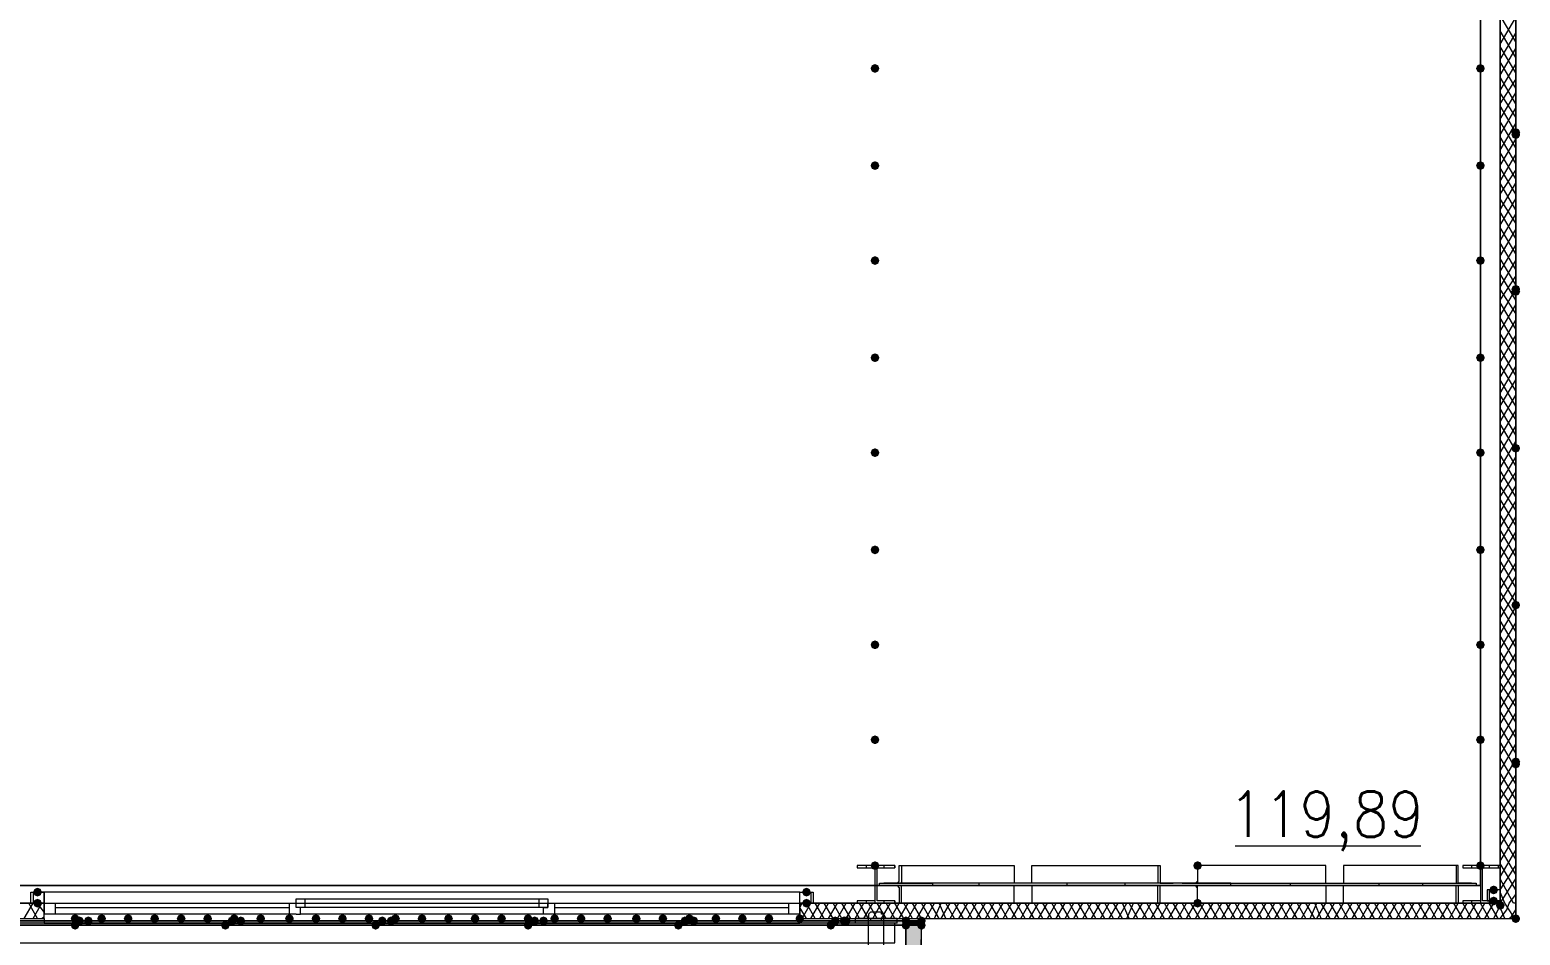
# Model space of a CAD drawing. Header units: millimetres. Extents: x 0 to 420, y 0 to 297.
# Drawn here: x 366.16 to 394.72, y 104.97 to 122.32 of the extents above; entities that cross this region are included whole.
import ezdxf

# ---------------------------------------------------------------- set-up
doc = ezdxf.new("R2010")
doc.units = ezdxf.units.MM
doc.styles.get("Standard").update_dxf_attribs({"font": 'STANDARD'})

msp = doc.modelspace()

# ---------------------------------------------------------------- hatches: boundary and pattern name
h = msp.add_hatch(color=7)
h.paths.add_polyline_path([(394.631333, 123.317), (394.631333, 105.240667)], flags=0)
h.paths.add_polyline_path([(394.631333, 105.240667), (394.631333, 123.317)], flags=0)
for color, points in [(7, [(382.439333, 121.581333), (382.414462, 121.521537), (382.354667, 121.496667), (382.294871, 121.521537), (382.27, 121.581333), (382.294871, 121.641129), (382.354667, 121.666), (382.414462, 121.641129)]), (7, [(394.038667, 121.581333), (394.013796, 121.521537), (393.954, 121.496667), (393.894204, 121.521537), (393.869333, 121.581333), (393.894204, 121.641129), (393.954, 121.666), (394.013796, 121.641129)]), (254, [(394.716, 120.353667), (394.691129, 120.293871), (394.631333, 120.269), (394.571537, 120.293871), (394.546667, 120.353667), (394.571537, 120.413462), (394.631333, 120.438333), (394.691129, 120.413463)]), (254, [(394.716, 120.311333), (394.691129, 120.251537), (394.631333, 120.226667), (394.571537, 120.251537), (394.546667, 120.311333), (394.571537, 120.371129), (394.631333, 120.396), (394.691129, 120.371129)]), (7, [(382.439333, 119.718667), (382.414462, 119.658871), (382.354667, 119.634), (382.294871, 119.658871), (382.27, 119.718667), (382.294871, 119.778462), (382.354667, 119.803333), (382.414462, 119.778463)]), (7, [(394.038667, 119.718667), (394.013796, 119.658871), (393.954, 119.634), (393.894204, 119.658871), (393.869333, 119.718667), (393.894204, 119.778462), (393.954, 119.803333), (394.013796, 119.778463)]), (7, [(382.439333, 117.898333), (382.414462, 117.838538), (382.354667, 117.813667), (382.294871, 117.838538), (382.27, 117.898333), (382.294871, 117.958129), (382.354667, 117.983), (382.414462, 117.958129)]), (7, [(394.038667, 117.898333), (394.013796, 117.838538), (393.954, 117.813667), (393.894204, 117.838538), (393.869333, 117.898333), (393.894204, 117.958129), (393.954, 117.983), (394.013796, 117.958129)]), (254, [(394.716, 117.348), (394.691129, 117.288204), (394.631333, 117.263333), (394.571537, 117.288204), (394.546667, 117.348), (394.571537, 117.407796), (394.631333, 117.432667), (394.691129, 117.407796)]), (254, [(394.716, 117.305667), (394.691129, 117.245871), (394.631333, 117.221), (394.571537, 117.245871), (394.546667, 117.305667), (394.571537, 117.365462), (394.631333, 117.390333), (394.691129, 117.365463)]), (7, [(382.439333, 116.035667), (382.414462, 115.975871), (382.354667, 115.951), (382.294871, 115.975871), (382.27, 116.035667), (382.294871, 116.095462), (382.354667, 116.120333), (382.414462, 116.095463)]), (7, [(394.038667, 116.035667), (394.013796, 115.975871), (393.954, 115.951), (393.894204, 115.975871), (393.869333, 116.035667), (393.894204, 116.095462), (393.954, 116.120333), (394.013796, 116.095463)]), (7, [(382.439333, 114.215333), (382.414462, 114.155538), (382.354667, 114.130667), (382.294871, 114.155538), (382.27, 114.215333), (382.294871, 114.275129), (382.354667, 114.3), (382.414462, 114.275129)]), (7, [(394.038667, 114.215333), (394.013796, 114.155538), (393.954, 114.130667), (393.894204, 114.155538), (393.869333, 114.215333), (393.894204, 114.275129), (393.954, 114.3), (394.013796, 114.275129)]), (254, [(394.716, 114.3), (394.691129, 114.240204), (394.631333, 114.215333), (394.571537, 114.240204), (394.546667, 114.3), (394.571537, 114.359796), (394.631333, 114.384667), (394.691129, 114.359796)]), (254, [(394.716, 114.3), (394.691129, 114.240204), (394.631333, 114.215333), (394.571537, 114.240204), (394.546667, 114.3), (394.571537, 114.359796), (394.631333, 114.384667), (394.691129, 114.359796)]), (7, [(382.439333, 112.352667), (382.414462, 112.292871), (382.354667, 112.268), (382.294871, 112.292871), (382.27, 112.352667), (382.294871, 112.412462), (382.354667, 112.437333), (382.414462, 112.412463)]), (7, [(394.038667, 112.352667), (394.013796, 112.292871), (393.954, 112.268), (393.894204, 112.292871), (393.869333, 112.352667), (393.894204, 112.412462), (393.954, 112.437333), (394.013796, 112.412463)]), (254, [(394.716, 111.294333), (394.691129, 111.234537), (394.631333, 111.209667), (394.571537, 111.234537), (394.546667, 111.294333), (394.571537, 111.354129), (394.631333, 111.379), (394.691129, 111.354129)]), (254, [(394.716, 111.294333), (394.691129, 111.234537), (394.631333, 111.209667), (394.571537, 111.234537), (394.546667, 111.294333), (394.571537, 111.354129), (394.631333, 111.379), (394.691129, 111.354129)]), (7, [(382.439333, 110.532333), (382.414462, 110.472537), (382.354667, 110.447667), (382.294871, 110.472537), (382.27, 110.532333), (382.294871, 110.592129), (382.354667, 110.617), (382.414462, 110.592129)]), (7, [(394.038667, 110.532333), (394.013796, 110.472537), (393.954, 110.447667), (393.894204, 110.472537), (393.869333, 110.532333), (393.894204, 110.592129), (393.954, 110.617), (394.013796, 110.592129)]), (7, [(382.439333, 108.712), (382.414462, 108.652204), (382.354667, 108.627333), (382.294871, 108.652204), (382.27, 108.712), (382.294871, 108.771796), (382.354667, 108.796667), (382.414462, 108.771796)]), (7, [(394.038667, 108.712), (394.013796, 108.652204), (393.954, 108.627333), (393.894204, 108.652204), (393.869333, 108.712), (393.894204, 108.771796), (393.954, 108.796667), (394.013796, 108.771796)]), (254, [(394.716, 108.288667), (394.691129, 108.228871), (394.631333, 108.204), (394.571537, 108.228871), (394.546667, 108.288667), (394.571537, 108.348462), (394.631333, 108.373333), (394.691129, 108.348463)]), (254, [(394.716, 108.246333), (394.691129, 108.186537), (394.631333, 108.161667), (394.571537, 108.186537), (394.546667, 108.246333), (394.571537, 108.306129), (394.631333, 108.331), (394.691129, 108.306129)]), (7, [(382.439333, 106.299), (382.414462, 106.239204), (382.354667, 106.214333), (382.294871, 106.239204), (382.27, 106.299), (382.294871, 106.358796), (382.354667, 106.383667), (382.414462, 106.358796)]), (7, [(388.62, 106.299), (388.595129, 106.239204), (388.535333, 106.214333), (388.475537, 106.239204), (388.450667, 106.299), (388.475537, 106.358796), (388.535333, 106.383667), (388.595129, 106.358796)]), (7, [(394.038667, 106.299), (394.013796, 106.239204), (393.954, 106.214333), (393.894204, 106.239204), (393.869333, 106.299), (393.894204, 106.358796), (393.954, 106.383667), (394.013796, 106.358796)]), (7, [(366.395, 105.791), (366.370129, 105.731204), (366.310333, 105.706333), (366.250538, 105.731204), (366.225667, 105.791), (366.250537, 105.850796), (366.310333, 105.875667), (366.370129, 105.850796)]), (7, [(366.395, 105.579333), (366.370129, 105.519537), (366.310333, 105.494667), (366.250538, 105.519537), (366.225667, 105.579333), (366.250537, 105.639129), (366.310333, 105.664), (366.370129, 105.639129)]), (7, [(381.127, 105.791), (381.102129, 105.731204), (381.042333, 105.706333), (380.982538, 105.731204), (380.957667, 105.791), (380.982537, 105.850796), (381.042333, 105.875667), (381.102129, 105.850796)]), (7, [(381.127, 105.579333), (381.102129, 105.519537), (381.042333, 105.494667), (380.982538, 105.519537), (380.957667, 105.579333), (380.982537, 105.639129), (381.042333, 105.664), (381.102129, 105.639129)]), (7, [(388.62, 105.579333), (388.595129, 105.519537), (388.535333, 105.494667), (388.475537, 105.519537), (388.450667, 105.579333), (388.475537, 105.639129), (388.535333, 105.664), (388.595129, 105.639129)]), (7, [(394.292667, 105.833333), (394.267796, 105.773538), (394.208, 105.748667), (394.148204, 105.773538), (394.123333, 105.833333), (394.148204, 105.893129), (394.208, 105.918), (394.267796, 105.893129)]), (7, [(394.292667, 105.621667), (394.267796, 105.561871), (394.208, 105.537), (394.148204, 105.561871), (394.123333, 105.621667), (394.148204, 105.681462), (394.208, 105.706333), (394.267796, 105.681463)]), (7, [(367.114667, 105.283), (367.089796, 105.223204), (367.03, 105.198333), (366.970204, 105.223204), (366.945333, 105.283), (366.970204, 105.342796), (367.03, 105.367667), (367.089796, 105.342796)]), (7, [(367.622667, 105.283), (367.597796, 105.223204), (367.538, 105.198333), (367.478204, 105.223204), (367.453333, 105.283), (367.478204, 105.342796), (367.538, 105.367667), (367.597796, 105.342796)]), (7, [(368.130667, 105.283), (368.105796, 105.223204), (368.046, 105.198333), (367.986204, 105.223204), (367.961333, 105.283), (367.986204, 105.342796), (368.046, 105.367667), (368.105796, 105.342796)]), (7, [(368.638667, 105.283), (368.613796, 105.223204), (368.554, 105.198333), (368.494204, 105.223204), (368.469333, 105.283), (368.494204, 105.342796), (368.554, 105.367667), (368.613796, 105.342796)]), (7, [(369.146667, 105.283), (369.121796, 105.223204), (369.062, 105.198333), (369.002204, 105.223204), (368.977333, 105.283), (369.002204, 105.342796), (369.062, 105.367667), (369.121796, 105.342796)]), (7, [(369.654667, 105.283), (369.629796, 105.223204), (369.57, 105.198333), (369.510204, 105.223204), (369.485333, 105.283), (369.510204, 105.342796), (369.57, 105.367667), (369.629796, 105.342796)]), (7, [(370.162667, 105.283), (370.137796, 105.223204), (370.078, 105.198333), (370.018204, 105.223204), (369.993333, 105.283), (370.018204, 105.342796), (370.078, 105.367667), (370.137796, 105.342796)]), (7, [(370.670667, 105.283), (370.645796, 105.223204), (370.586, 105.198333), (370.526204, 105.223204), (370.501333, 105.283), (370.526204, 105.342796), (370.586, 105.367667), (370.645796, 105.342796)]), (7, [(371.221, 105.283), (371.196129, 105.223204), (371.136333, 105.198333), (371.076537, 105.223204), (371.051667, 105.283), (371.076537, 105.342796), (371.136333, 105.367667), (371.196129, 105.342796)]), (7, [(371.729, 105.283), (371.704129, 105.223204), (371.644333, 105.198333), (371.584538, 105.223204), (371.559667, 105.283), (371.584537, 105.342796), (371.644333, 105.367667), (371.704129, 105.342796)]), (7, [(372.237, 105.283), (372.212129, 105.223204), (372.152333, 105.198333), (372.092538, 105.223204), (372.067667, 105.283), (372.092537, 105.342796), (372.152333, 105.367667), (372.212129, 105.342796)]), (7, [(372.745, 105.283), (372.720129, 105.223204), (372.660333, 105.198333), (372.600537, 105.223204), (372.575667, 105.283), (372.600537, 105.342796), (372.660333, 105.367667), (372.720129, 105.342796)]), (7, [(373.253, 105.283), (373.228129, 105.223204), (373.168333, 105.198333), (373.108538, 105.223204), (373.083667, 105.283), (373.108537, 105.342796), (373.168333, 105.367667), (373.228129, 105.342796)]), (7, [(373.761, 105.283), (373.736129, 105.223204), (373.676333, 105.198333), (373.616537, 105.223204), (373.591667, 105.283), (373.616537, 105.342796), (373.676333, 105.367667), (373.736129, 105.342796)]), (7, [(374.269, 105.283), (374.244129, 105.223204), (374.184333, 105.198333), (374.124537, 105.223204), (374.099667, 105.283), (374.124537, 105.342796), (374.184333, 105.367667), (374.244129, 105.342796)]), (7, [(374.777, 105.283), (374.752129, 105.223204), (374.692333, 105.198333), (374.632538, 105.223204), (374.607667, 105.283), (374.632537, 105.342796), (374.692333, 105.367667), (374.752129, 105.342796)]), (7, [(375.285, 105.283), (375.260129, 105.223204), (375.200333, 105.198333), (375.140538, 105.223204), (375.115667, 105.283), (375.140537, 105.342796), (375.200333, 105.367667), (375.260129, 105.342796)]), (7, [(375.793, 105.283), (375.768129, 105.223204), (375.708333, 105.198333), (375.648537, 105.223204), (375.623667, 105.283), (375.648537, 105.342796), (375.708333, 105.367667), (375.768129, 105.342796)]), (7, [(376.301, 105.283), (376.276129, 105.223204), (376.216333, 105.198333), (376.156538, 105.223204), (376.131667, 105.283), (376.156537, 105.342796), (376.216333, 105.367667), (376.276129, 105.342796)]), (7, [(376.809, 105.283), (376.784129, 105.223204), (376.724333, 105.198333), (376.664537, 105.223204), (376.639667, 105.283), (376.664537, 105.342796), (376.724333, 105.367667), (376.784129, 105.342796)]), (7, [(377.317, 105.283), (377.292129, 105.223204), (377.232333, 105.198333), (377.172537, 105.223204), (377.147667, 105.283), (377.172537, 105.342796), (377.232333, 105.367667), (377.292129, 105.342796)]), (7, [(377.867333, 105.283), (377.842462, 105.223204), (377.782667, 105.198333), (377.722871, 105.223204), (377.698, 105.283), (377.722871, 105.342796), (377.782667, 105.367667), (377.842462, 105.342796)]), (7, [(378.375333, 105.283), (378.350462, 105.223204), (378.290667, 105.198333), (378.230871, 105.223204), (378.206, 105.283), (378.230871, 105.342796), (378.290667, 105.367667), (378.350462, 105.342796)]), (7, [(378.883333, 105.283), (378.858462, 105.223204), (378.798667, 105.198333), (378.738871, 105.223204), (378.714, 105.283), (378.738871, 105.342796), (378.798667, 105.367667), (378.858462, 105.342796)]), (7, [(379.391333, 105.283), (379.366463, 105.223204), (379.306667, 105.198333), (379.246871, 105.223204), (379.222, 105.283), (379.246871, 105.342796), (379.306667, 105.367667), (379.366462, 105.342796)]), (7, [(379.899333, 105.283), (379.874462, 105.223204), (379.814667, 105.198333), (379.754871, 105.223204), (379.73, 105.283), (379.754871, 105.342796), (379.814667, 105.367667), (379.874462, 105.342796)]), (7, [(380.407333, 105.283), (380.382462, 105.223204), (380.322667, 105.198333), (380.262871, 105.223204), (380.238, 105.283), (380.262871, 105.342796), (380.322667, 105.367667), (380.382462, 105.342796)]), (7, [(381, 105.283), (380.975129, 105.223204), (380.915333, 105.198333), (380.855537, 105.223204), (380.830667, 105.283), (380.855537, 105.342796), (380.915333, 105.367667), (380.975129, 105.342796)]), (7, [(394.419667, 105.537), (394.394796, 105.477204), (394.335, 105.452333), (394.275204, 105.477204), (394.250333, 105.537), (394.275204, 105.596796), (394.335, 105.621667), (394.394796, 105.596796)]), (254, [(394.716, 105.283), (394.691129, 105.223204), (394.631333, 105.198333), (394.571537, 105.223204), (394.546667, 105.283), (394.571537, 105.342796), (394.631333, 105.367667), (394.691129, 105.342796)]), (254, [(394.716, 105.283), (394.691129, 105.223204), (394.631333, 105.198333), (394.571537, 105.223204), (394.546667, 105.283), (394.571537, 105.342796), (394.631333, 105.367667), (394.691129, 105.342796)]), (254, [(367.114667, 105.156), (367.089796, 105.096204), (367.03, 105.071333), (366.970204, 105.096204), (366.945333, 105.156), (366.970204, 105.215796), (367.03, 105.240667), (367.089796, 105.215796)]), (254, [(367.199333, 105.240667), (367.174462, 105.180871), (367.114667, 105.156), (367.054871, 105.180871), (367.03, 105.240667), (367.054871, 105.300462), (367.114667, 105.325333), (367.174462, 105.300463)]), (254, [(367.368667, 105.240667), (367.343796, 105.180871), (367.284, 105.156), (367.224204, 105.180871), (367.199333, 105.240667), (367.224204, 105.300462), (367.284, 105.325333), (367.343796, 105.300463)]), (254, [(367.368667, 105.240667), (367.343796, 105.180871), (367.284, 105.156), (367.224204, 105.180871), (367.199333, 105.240667), (367.224204, 105.300462), (367.284, 105.325333), (367.343796, 105.300463)]), (254, [(369.993333, 105.156), (369.968462, 105.096204), (369.908667, 105.071333), (369.848871, 105.096204), (369.824, 105.156), (369.848871, 105.215796), (369.908667, 105.240667), (369.968462, 105.215796)]), (254, [(370.120333, 105.240667), (370.095463, 105.180871), (370.035667, 105.156), (369.975871, 105.180871), (369.951, 105.240667), (369.975871, 105.300462), (370.035667, 105.325333), (370.095462, 105.300463)]), (254, [(370.289667, 105.240667), (370.264796, 105.180871), (370.205, 105.156), (370.145204, 105.180871), (370.120333, 105.240667), (370.145204, 105.300462), (370.205, 105.325333), (370.264796, 105.300463)]), (254, [(370.289667, 105.240667), (370.264796, 105.180871), (370.205, 105.156), (370.145204, 105.180871), (370.120333, 105.240667), (370.145204, 105.300462), (370.205, 105.325333), (370.264796, 105.300463)]), (254, [(372.872, 105.156), (372.847129, 105.096204), (372.787333, 105.071333), (372.727538, 105.096204), (372.702667, 105.156), (372.727537, 105.215796), (372.787333, 105.240667), (372.847129, 105.215796)]), (254, [(372.999, 105.240667), (372.974129, 105.180871), (372.914333, 105.156), (372.854537, 105.180871), (372.829667, 105.240667), (372.854537, 105.300462), (372.914333, 105.325333), (372.974129, 105.300463)]), (254, [(373.168333, 105.240667), (373.143462, 105.180871), (373.083667, 105.156), (373.023871, 105.180871), (372.999, 105.240667), (373.023871, 105.300462), (373.083667, 105.325333), (373.143462, 105.300463)]), (254, [(373.168333, 105.240667), (373.143462, 105.180871), (373.083667, 105.156), (373.023871, 105.180871), (372.999, 105.240667), (373.023871, 105.300462), (373.083667, 105.325333), (373.143462, 105.300463)]), (254, [(375.793, 105.156), (375.768129, 105.096204), (375.708333, 105.071333), (375.648537, 105.096204), (375.623667, 105.156), (375.648537, 105.215796), (375.708333, 105.240667), (375.768129, 105.215796)]), (254, [(375.92, 105.240667), (375.895129, 105.180871), (375.835333, 105.156), (375.775538, 105.180871), (375.750667, 105.240667), (375.775537, 105.300462), (375.835333, 105.325333), (375.895129, 105.300463)]), (254, [(376.089333, 105.240667), (376.064462, 105.180871), (376.004667, 105.156), (375.944871, 105.180871), (375.92, 105.240667), (375.944871, 105.300462), (376.004667, 105.325333), (376.064462, 105.300463)]), (254, [(376.089333, 105.240667), (376.064462, 105.180871), (376.004667, 105.156), (375.944871, 105.180871), (375.92, 105.240667), (375.944871, 105.300462), (376.004667, 105.325333), (376.064462, 105.300463)]), (254, [(378.671667, 105.156), (378.646796, 105.096204), (378.587, 105.071333), (378.527204, 105.096204), (378.502333, 105.156), (378.527204, 105.215796), (378.587, 105.240667), (378.646796, 105.215796)]), (254, [(378.798667, 105.240667), (378.773796, 105.180871), (378.714, 105.156), (378.654204, 105.180871), (378.629333, 105.240667), (378.654204, 105.300462), (378.714, 105.325333), (378.773796, 105.300463)]), (254, [(378.968, 105.240667), (378.943129, 105.180871), (378.883333, 105.156), (378.823537, 105.180871), (378.798667, 105.240667), (378.823537, 105.300462), (378.883333, 105.325333), (378.943129, 105.300463)]), (254, [(378.968, 105.240667), (378.943129, 105.180871), (378.883333, 105.156), (378.823537, 105.180871), (378.798667, 105.240667), (378.823537, 105.300462), (378.883333, 105.325333), (378.943129, 105.300463)]), (254, [(381.592667, 105.156), (381.567796, 105.096204), (381.508, 105.071333), (381.448204, 105.096204), (381.423333, 105.156), (381.448204, 105.215796), (381.508, 105.240667), (381.567796, 105.215796)]), (254, [(381.677333, 105.240667), (381.652462, 105.180871), (381.592667, 105.156), (381.532871, 105.180871), (381.508, 105.240667), (381.532871, 105.300462), (381.592667, 105.325333), (381.652462, 105.300463)]), (254, [(381.846667, 105.240667), (381.821796, 105.180871), (381.762, 105.156), (381.702204, 105.180871), (381.677333, 105.240667), (381.702204, 105.300462), (381.762, 105.325333), (381.821796, 105.300463)]), (254, [(381.889, 105.240667), (381.864129, 105.180871), (381.804333, 105.156), (381.744537, 105.180871), (381.719667, 105.240667), (381.744537, 105.300462), (381.804333, 105.325333), (381.864129, 105.300463)]), (254, [(383.032, 105.240667), (383.007129, 105.180871), (382.947333, 105.156), (382.887538, 105.180871), (382.862667, 105.240667), (382.887537, 105.300462), (382.947333, 105.325333), (383.007129, 105.300463)]), (254, [(383.032, 105.240667), (383.007129, 105.180871), (382.947333, 105.156), (382.887538, 105.180871), (382.862667, 105.240667), (382.887537, 105.300462), (382.947333, 105.325333), (383.007129, 105.300463)]), (254, [(383.032, 105.156), (383.007129, 105.096204), (382.947333, 105.071333), (382.887538, 105.096204), (382.862667, 105.156), (382.887537, 105.215796), (382.947333, 105.240667), (383.007129, 105.215796)]), (254, [(383.032, 105.156), (383.007129, 105.096204), (382.947333, 105.071333), (382.887538, 105.096204), (382.862667, 105.156), (382.887537, 105.215796), (382.947333, 105.240667), (383.007129, 105.215796)]), (254, [(383.032, 105.156), (383.007129, 105.096204), (382.947333, 105.071333), (382.887538, 105.096204), (382.862667, 105.156), (382.887537, 105.215796), (382.947333, 105.240667), (383.007129, 105.215796)]), (7, [(383.243667, 105.240667), (382.947333, 105.240667), (382.947333, 105.156)]), (7, [(383.243667, 105.240667), (382.947333, 105.156), (383.243667, 105.156)]), (254, [(383.328333, 105.240667), (383.303463, 105.180871), (383.243667, 105.156), (383.183871, 105.180871), (383.159, 105.240667), (383.183871, 105.300462), (383.243667, 105.325333), (383.303462, 105.300463)]), (254, [(383.328333, 105.240667), (383.303463, 105.180871), (383.243667, 105.156), (383.183871, 105.180871), (383.159, 105.240667), (383.183871, 105.300462), (383.243667, 105.325333), (383.303462, 105.300463)]), (254, [(383.328333, 105.240667), (383.303463, 105.180871), (383.243667, 105.156), (383.183871, 105.180871), (383.159, 105.240667), (383.183871, 105.300462), (383.243667, 105.325333), (383.303462, 105.300463)]), (7, [(383.328333, 105.240667), (383.303463, 105.180871), (383.243667, 105.156), (383.183871, 105.180871), (383.159, 105.240667), (383.183871, 105.300462), (383.243667, 105.325333), (383.303462, 105.300463)]), (254, [(383.328333, 105.156), (383.303463, 105.096204), (383.243667, 105.071333), (383.183871, 105.096204), (383.159, 105.156), (383.183871, 105.215796), (383.243667, 105.240667), (383.303462, 105.215796)]), (254, [(383.328333, 105.156), (383.303463, 105.096204), (383.243667, 105.071333), (383.183871, 105.096204), (383.159, 105.156), (383.183871, 105.215796), (383.243667, 105.240667), (383.303462, 105.215796)])]:
    msp.add_hatch(color=color).paths.add_polyline_path(points, flags=0)
h = msp.add_hatch(color=7)
h.paths.add_polyline_path([(382.947333, 105.156), (120.904, 105.156), (382.947333, 105.240667)], flags=0)
h.paths.add_polyline_path([(120.904, 105.156), (382.947333, 105.240667), (120.904, 105.240667)], flags=0)
h = msp.add_hatch(color=7)
h.paths.add_polyline_path([(382.947333, 105.156), (383.243667, 105.156), (382.947333, 96.731667)], flags=0)
h.paths.add_polyline_path([(383.243667, 105.156), (382.947333, 96.731667), (383.243667, 96.731667)], flags=0)

# ---------------------------------------------------------------- linework, layer by layer
at = {"color": 7, "lineweight": 0}
for points in [[(394.631333, 105.579333), (394.631333, 222.546333)], [(394.335, 140.081), (394.335, 105.579333)], [(394.631333, 123.317), (394.631333, 105.283), (394.631333, 123.317), (394.631333, 105.283)], [(394.631333, 122.089333), (394.335, 122.597333)], [(394.335, 122.047), (394.631333, 122.555)], [(394.631333, 121.793), (394.335, 122.301)], [(394.335, 121.750667), (394.631333, 122.258667)], [(394.631333, 121.496667), (394.335, 122.004667)], [(394.335, 121.454333), (394.631333, 121.962333)], [(394.631333, 121.200333), (394.335, 121.708333)], [(394.335, 121.158), (394.631333, 121.666)], [(394.631333, 120.904), (394.335, 121.412)], [(394.335, 120.904), (394.631333, 121.369667)], [(394.335, 120.607667), (394.631333, 121.115667)], [(394.631333, 120.65), (394.335, 121.115667)], [(394.631333, 120.353667), (394.335, 120.861667)], [(394.335, 120.311333), (394.631333, 120.819333)], [(394.631333, 120.057333), (394.335, 120.565333)], [(394.335, 120.015), (394.631333, 120.523)], [(394.631333, 119.761), (394.335, 120.269)], [(394.335, 119.718667), (394.631333, 120.226667)], [(394.631333, 119.464667), (394.335, 119.972667)], [(394.335, 119.422333), (394.631333, 119.930333)], [(394.631333, 119.168333), (394.335, 119.676333)], [(394.335, 119.168333), (394.631333, 119.634)], [(394.335, 118.872), (394.631333, 119.38)], [(394.631333, 118.872), (394.335, 119.38)], [(394.335, 118.575667), (394.631333, 119.083667)], [(394.631333, 118.618), (394.335, 119.083667)], [(394.631333, 118.321667), (394.335, 118.829667)], [(394.335, 118.279333), (394.631333, 118.787333)], [(394.631333, 118.025333), (394.335, 118.533333)], [(394.335, 117.983), (394.631333, 118.491)], [(394.631333, 117.729), (394.335, 118.237)], [(394.335, 117.686667), (394.631333, 118.194667)], [(394.631333, 117.432667), (394.335, 117.940667)], [(394.335, 117.390333), (394.631333, 117.898333)], [(394.631333, 117.136333), (394.335, 117.644333)], [(394.335, 117.136333), (394.631333, 117.602)], [(394.335, 116.84), (394.631333, 117.348)], [(394.631333, 116.882333), (394.335, 117.348)], [(394.631333, 116.586), (394.335, 117.094)], [(394.335, 116.543667), (394.631333, 117.051667)], [(394.631333, 116.289667), (394.335, 116.797667)], [(394.335, 116.247333), (394.631333, 116.755333)], [(394.631333, 115.993333), (394.335, 116.501333)], [(394.335, 115.951), (394.631333, 116.459)], [(394.631333, 115.697), (394.335, 116.205)], [(394.335, 115.654667), (394.631333, 116.162667)], [(394.631333, 115.400667), (394.335, 115.908667)], [(394.335, 115.358333), (394.631333, 115.866333)], [(394.335, 115.104333), (394.631333, 115.612333)], [(394.631333, 115.104333), (394.335, 115.612333)], [(394.335, 114.808), (394.631333, 115.316)], [(394.631333, 114.850333), (394.335, 115.316)], [(394.631333, 114.554), (394.335, 115.062)], [(394.335, 114.511667), (394.631333, 115.019667)], [(394.631333, 114.257667), (394.335, 114.765667)], [(394.335, 114.215333), (394.631333, 114.723333)], [(394.631333, 113.961333), (394.335, 114.469333)], [(394.335, 113.919), (394.631333, 114.427)], [(394.631333, 113.665), (394.335, 114.173)], [(394.335, 113.622667), (394.631333, 114.130667)], [(394.631333, 113.368667), (394.335, 113.876667)], [(394.335, 113.368667), (394.631333, 113.834333)], [(394.335, 113.072333), (394.631333, 113.580333)], [(394.631333, 113.114667), (394.335, 113.580333)], [(394.631333, 112.818333), (394.335, 113.326333)], [(394.335, 112.776), (394.631333, 113.284)], [(394.631333, 112.522), (394.335, 113.03)], [(394.335, 112.479667), (394.631333, 112.987667)], [(394.631333, 112.225667), (394.335, 112.733667)], [(394.335, 112.183333), (394.631333, 112.691333)], [(394.631333, 111.929333), (394.335, 112.437333)], [(394.335, 111.887), (394.631333, 112.395)], [(394.631333, 111.633), (394.335, 112.141)], [(394.335, 111.590667), (394.631333, 112.098667)], [(394.335, 111.336667), (394.631333, 111.844667)], [(394.631333, 111.336667), (394.335, 111.844667)], [(394.335, 111.040333), (394.631333, 111.548333)], [(394.631333, 111.082667), (394.335, 111.548333)], [(394.631333, 110.786333), (394.335, 111.294333)], [(394.335, 110.744), (394.631333, 111.252)], [(394.631333, 110.49), (394.335, 110.998)], [(394.335, 110.447667), (394.631333, 110.955667)], [(394.631333, 110.193667), (394.335, 110.701667)], [(394.335, 110.151333), (394.631333, 110.659333)], [(394.631333, 109.897333), (394.335, 110.405333)], [(394.335, 109.855), (394.631333, 110.363)], [(394.631333, 109.601), (394.335, 110.109)], [(394.335, 109.601), (394.631333, 110.066667)], [(394.335, 109.304667), (394.631333, 109.812667)], [(394.631333, 109.347), (394.335, 109.812667)], [(394.631333, 109.050667), (394.335, 109.558667)], [(394.335, 109.008333), (394.631333, 109.516333)], [(394.631333, 108.754333), (394.335, 109.262333)], [(394.335, 108.712), (394.631333, 109.22)], [(394.631333, 108.458), (394.335, 108.966)], [(394.335, 108.415667), (394.631333, 108.923667)], [(394.631333, 108.161667), (394.335, 108.669667)], [(394.335, 108.119333), (394.631333, 108.627333)], [(394.631333, 107.865333), (394.335, 108.373333)], [(394.335, 107.823), (394.631333, 108.331)], [(394.631333, 107.569), (394.335, 108.077)], [(394.335, 107.569), (394.631333, 108.034667)], [(394.335, 107.272667), (394.631333, 107.780667)], [(394.631333, 107.315), (394.335, 107.780667)], [(394.631333, 107.018667), (394.335, 107.526667)], [(394.335, 106.976333), (394.631333, 107.484333)], [(394.631333, 106.722333), (394.335, 107.230333)], [(394.335, 106.68), (394.631333, 107.188)], [(394.631333, 106.426), (394.335, 106.934)], [(394.335, 106.383667), (394.631333, 106.891667)], [(389.255, 106.68), (392.811, 106.68)], [(394.631333, 106.129667), (394.335, 106.637667)], [(394.335, 106.087333), (394.631333, 106.595333)], [(382.016, 106.299), (382.016, 106.256667)], [(382.185333, 106.299), (382.185333, 106.256667)], [(382.354667, 106.299), (382.354667, 105.579333)], [(382.524, 106.299), (382.524, 106.256667)], [(382.862667, 106.299), (385.021667, 106.299), (385.021667, 105.960333), (382.862667, 105.960333), (382.524, 105.960333), (382.566333, 105.960333), (382.778, 105.960333), (382.820333, 106.002667), (382.820333, 106.299), (382.862667, 106.299), (382.862667, 105.960333)], [(382.735667, 106.299), (382.735667, 106.256667)], [(387.773333, 106.299), (387.815667, 106.299)], [(387.815667, 106.299), (387.815667, 106.002667), (387.815667, 105.960333), (388.069667, 105.960333)], [(388.535333, 106.299), (388.535333, 106.002667), (388.493, 105.960333), (388.281333, 105.960333), (388.239, 105.960333)], [(393.488333, 106.299), (391.329333, 106.299), (391.329333, 105.960333), (393.488333, 105.960333), (393.784667, 105.960333), (393.530667, 105.960333), (393.530667, 106.002667), (393.530667, 106.299), (393.488333, 106.299), (393.488333, 105.960333)], [(393.615333, 106.299), (393.615333, 106.256667)], [(393.615333, 106.299), (393.615333, 106.256667)], [(393.784667, 106.299), (393.784667, 106.256667)], [(393.784667, 106.299), (393.784667, 106.256667)], [(393.954, 106.299), (393.954, 105.579333)], [(393.954, 106.299), (393.954, 105.579333)], [(394.123333, 106.299), (394.123333, 106.256667)], [(394.123333, 106.299), (394.123333, 106.256667)], [(394.292667, 106.299), (394.292667, 106.256667)], [(394.292667, 106.299), (394.292667, 106.256667)], [(394.631333, 105.833333), (394.335, 106.341333)], [(394.335, 105.833333), (394.631333, 106.299)], [(388.069667, 105.960333), (387.773333, 105.960333)], [(388.239, 105.960333), (388.535333, 105.960333)], [(394.335, 105.579333), (394.631333, 106.045)], [(394.589, 105.579333), (394.335, 106.045)], [(373.676333, 105.791), (366.437333, 105.791), (366.437333, 105.706333)], [(373.676333, 105.791), (366.437333, 105.791), (366.437333, 105.706333)], [(366.437333, 105.706333), (366.437333, 105.579333), (373.676333, 105.579333)], [(366.437333, 105.706333), (366.437333, 105.579333), (373.676333, 105.579333)], [(371.432667, 105.664), (375.92, 105.664)], [(371.432667, 105.664), (375.92, 105.664)], [(380.915333, 105.706333), (380.915333, 105.791), (373.676333, 105.791)], [(380.915333, 105.706333), (380.915333, 105.791), (373.676333, 105.791)], [(373.676333, 105.579333), (380.915333, 105.579333), (380.915333, 105.706333)], [(373.676333, 105.579333), (380.915333, 105.579333), (380.915333, 105.706333)], [(382.862667, 105.579333), (385.021667, 105.579333), (385.021667, 105.918), (382.862667, 105.918), (382.524, 105.918), (382.566333, 105.918), (382.778, 105.918), (382.820333, 105.875667), (382.820333, 105.579333), (382.862667, 105.579333), (382.862667, 105.918)], [(388.069667, 105.918), (387.773333, 105.918)], [(387.815667, 105.579333), (387.815667, 105.875667), (387.815667, 105.918), (388.069667, 105.918)], [(388.239, 105.918), (388.535333, 105.918)], [(388.535333, 105.579333), (388.535333, 105.875667), (388.493, 105.918), (388.281333, 105.918), (388.239, 105.918)], [(393.488333, 105.579333), (391.329333, 105.579333), (391.329333, 105.918), (393.488333, 105.918), (393.784667, 105.918), (393.530667, 105.918), (393.530667, 105.875667), (393.530667, 105.579333), (393.488333, 105.579333), (393.488333, 105.918)], [(394.419667, 105.579333), (394.335, 105.791)], [(394.504333, 105.579333), (394.631333, 105.748667)], [(366.437333, 105.579333), (363.516333, 105.579333)], [(366.056333, 105.283), (366.225667, 105.579333)], [(366.310333, 105.283), (366.141, 105.579333)], [(366.225667, 105.283), (366.395, 105.579333)], [(366.437333, 105.41), (366.310333, 105.579333)], [(366.437333, 105.283), (366.437333, 105.367667), (366.437333, 105.579333)], [(366.437333, 105.579333), (380.915333, 105.579333)], [(366.437333, 105.579333), (366.649, 105.579333), (366.649, 105.367667), (366.437333, 105.367667)], [(366.437333, 105.283), (366.437333, 105.367667)], [(366.649, 105.579333), (371.136333, 105.579333)], [(366.649, 105.494667), (371.136333, 105.494667)], [(371.136333, 105.367667), (366.649, 105.367667)], [(371.263333, 105.367667), (371.136333, 105.367667), (371.136333, 105.579333), (371.263333, 105.579333)], [(371.263333, 105.367667), (371.348, 105.367667), (371.348, 105.494667), (371.263333, 105.494667), (371.263333, 105.579333)], [(376.004667, 105.367667), (371.348, 105.367667)], [(371.432667, 105.579333), (375.92, 105.579333)], [(375.92, 105.494667), (371.432667, 105.494667)], [(376.089333, 105.367667), (376.004667, 105.367667), (376.004667, 105.494667), (376.089333, 105.494667), (376.089333, 105.579333)], [(376.089333, 105.579333), (376.216333, 105.579333), (376.216333, 105.367667), (376.089333, 105.367667)], [(376.216333, 105.579333), (380.703667, 105.579333)], [(376.216333, 105.494667), (380.703667, 105.494667)], [(380.703667, 105.367667), (376.216333, 105.367667)], [(380.915333, 105.367667), (380.703667, 105.367667), (380.703667, 105.579333), (380.915333, 105.579333)], [(380.915333, 105.494667), (380.957667, 105.579333)], [(380.915333, 105.283), (380.915333, 105.367667), (380.915333, 105.579333)], [(394.335, 105.579333), (380.915333, 105.579333)], [(381.042333, 105.283), (380.915333, 105.494667)], [(380.915333, 105.283), (380.915333, 105.367667)], [(380.957667, 105.283), (381.127, 105.579333)], [(381.211667, 105.283), (381.042333, 105.579333)], [(381.127, 105.283), (381.296333, 105.579333)], [(381.381, 105.283), (381.211667, 105.579333)], [(381.296333, 105.283), (381.465667, 105.579333)], [(381.550333, 105.283), (381.381, 105.579333)], [(381.465667, 105.283), (381.635, 105.579333)], [(381.719667, 105.283), (381.550333, 105.579333)], [(381.635, 105.283), (381.804333, 105.579333)], [(381.889, 105.283), (381.719667, 105.579333)], [(381.804333, 105.283), (381.973667, 105.579333)], [(382.058333, 105.283), (381.889, 105.579333)], [(381.973667, 105.283), (382.143, 105.579333)], [(382.016, 105.621667), (382.016, 105.579333)], [(382.227667, 105.283), (382.058333, 105.579333)], [(382.143, 105.283), (382.312333, 105.579333)], [(382.185333, 105.621667), (382.185333, 105.579333)], [(382.397, 105.283), (382.227667, 105.579333)], [(382.312333, 105.283), (382.481667, 105.579333)], [(382.566333, 105.283), (382.397, 105.579333)], [(382.481667, 105.283), (382.651, 105.579333)], [(382.524, 105.621667), (382.524, 105.579333)], [(382.735667, 105.283), (382.566333, 105.579333)], [(382.651, 105.283), (382.820333, 105.579333)], [(382.735667, 105.621667), (382.735667, 105.579333)], [(382.905, 105.283), (382.735667, 105.579333)], [(382.820333, 105.283), (382.989667, 105.579333)], [(383.074333, 105.283), (382.905, 105.579333)], [(382.989667, 105.283), (383.159, 105.579333)], [(383.243667, 105.283), (383.074333, 105.579333)], [(383.159, 105.283), (383.328333, 105.579333)], [(383.413, 105.283), (383.243667, 105.579333)], [(383.328333, 105.283), (383.497667, 105.579333)], [(383.582333, 105.283), (383.413, 105.579333)], [(383.497667, 105.283), (383.624667, 105.579333)], [(383.709333, 105.283), (383.582333, 105.579333)], [(383.624667, 105.283), (383.794, 105.579333)], [(383.878667, 105.283), (383.709333, 105.579333)], [(383.794, 105.283), (383.963333, 105.579333)], [(384.048, 105.283), (383.878667, 105.579333)], [(383.963333, 105.283), (384.132667, 105.579333)], [(384.217333, 105.283), (384.048, 105.579333)], [(384.132667, 105.283), (384.302, 105.579333)], [(384.386667, 105.283), (384.217333, 105.579333)], [(384.302, 105.283), (384.471333, 105.579333)], [(384.556, 105.283), (384.386667, 105.579333)], [(384.471333, 105.283), (384.640667, 105.579333)], [(384.725333, 105.283), (384.556, 105.579333)], [(384.640667, 105.283), (384.81, 105.579333)], [(384.894667, 105.283), (384.725333, 105.579333)], [(384.81, 105.283), (384.979333, 105.579333)], [(385.064, 105.283), (384.894667, 105.579333)], [(384.979333, 105.283), (385.148667, 105.579333)], [(385.233333, 105.283), (385.064, 105.579333)], [(385.148667, 105.283), (385.318, 105.579333)], [(385.402667, 105.283), (385.233333, 105.579333)], [(385.318, 105.283), (385.487333, 105.579333)], [(385.572, 105.283), (385.402667, 105.579333)], [(385.487333, 105.283), (385.656667, 105.579333)], [(385.741333, 105.283), (385.572, 105.579333)], [(385.656667, 105.283), (385.826, 105.579333)], [(385.910667, 105.283), (385.741333, 105.579333)], [(385.826, 105.283), (385.995333, 105.579333)], [(386.08, 105.283), (385.910667, 105.579333)], [(385.995333, 105.283), (386.164667, 105.579333)], [(386.249333, 105.283), (386.08, 105.579333)], [(386.164667, 105.283), (386.334, 105.579333)], [(386.418667, 105.283), (386.249333, 105.579333)], [(386.334, 105.283), (386.503333, 105.579333)], [(386.588, 105.283), (386.418667, 105.579333)], [(386.503333, 105.283), (386.672667, 105.579333)], [(386.757333, 105.283), (386.588, 105.579333)], [(386.672667, 105.283), (386.842, 105.579333)], [(386.926667, 105.283), (386.757333, 105.579333)], [(386.842, 105.283), (387.011333, 105.579333)], [(387.096, 105.283), (386.926667, 105.579333)], [(387.011333, 105.283), (387.180667, 105.579333)], [(387.223, 105.283), (387.096, 105.579333)], [(387.180667, 105.283), (387.307667, 105.579333)], [(387.392333, 105.283), (387.223, 105.579333)], [(387.307667, 105.283), (387.477, 105.579333)], [(387.561667, 105.283), (387.392333, 105.579333)], [(387.477, 105.283), (387.646333, 105.579333)], [(387.731, 105.283), (387.561667, 105.579333)], [(387.646333, 105.283), (387.815667, 105.579333)], [(387.900333, 105.283), (387.731, 105.579333)], [(387.773333, 105.579333), (387.815667, 105.579333)], [(387.815667, 105.283), (387.985, 105.579333)], [(388.069667, 105.283), (387.900333, 105.579333)], [(387.985, 105.283), (388.154333, 105.579333)], [(388.239, 105.283), (388.069667, 105.579333)], [(388.154333, 105.283), (388.323667, 105.579333)], [(388.408333, 105.283), (388.239, 105.579333)], [(388.323667, 105.283), (388.493, 105.579333)], [(388.577667, 105.283), (388.408333, 105.579333)], [(388.493, 105.283), (388.662333, 105.579333)], [(388.747, 105.283), (388.577667, 105.579333)], [(388.662333, 105.283), (388.831667, 105.579333)], [(388.916333, 105.283), (388.747, 105.579333)], [(388.831667, 105.283), (389.001, 105.579333)], [(389.085667, 105.283), (388.916333, 105.579333)], [(389.001, 105.283), (389.170333, 105.579333)], [(389.255, 105.283), (389.085667, 105.579333)], [(389.170333, 105.283), (389.339667, 105.579333)], [(389.424333, 105.283), (389.255, 105.579333)], [(389.339667, 105.283), (389.509, 105.579333)], [(389.593667, 105.283), (389.424333, 105.579333)], [(389.509, 105.283), (389.678333, 105.579333)], [(389.763, 105.283), (389.593667, 105.579333)], [(389.678333, 105.283), (389.847667, 105.579333)], [(389.932333, 105.283), (389.763, 105.579333)], [(389.847667, 105.283), (390.017, 105.579333)], [(390.101667, 105.283), (389.932333, 105.579333)], [(390.017, 105.283), (390.186333, 105.579333)], [(390.271, 105.283), (390.101667, 105.579333)], [(390.186333, 105.283), (390.355667, 105.579333)], [(390.440333, 105.283), (390.271, 105.579333)], [(390.355667, 105.283), (390.525, 105.579333)], [(390.609667, 105.283), (390.440333, 105.579333)], [(390.525, 105.283), (390.694333, 105.579333)], [(390.779, 105.283), (390.609667, 105.579333)], [(390.694333, 105.283), (390.821333, 105.579333)], [(390.906, 105.283), (390.779, 105.579333)], [(390.821333, 105.283), (390.990667, 105.579333)], [(391.075333, 105.283), (390.906, 105.579333)], [(390.990667, 105.283), (391.16, 105.579333)], [(391.244667, 105.283), (391.075333, 105.579333)], [(391.16, 105.283), (391.329333, 105.579333)], [(391.414, 105.283), (391.244667, 105.579333)], [(391.329333, 105.283), (391.498667, 105.579333)], [(391.583333, 105.283), (391.414, 105.579333)], [(391.498667, 105.283), (391.668, 105.579333)], [(391.752667, 105.283), (391.583333, 105.579333)], [(391.668, 105.283), (391.837333, 105.579333)], [(391.922, 105.283), (391.752667, 105.579333)], [(391.837333, 105.283), (392.006667, 105.579333)], [(392.091333, 105.283), (391.922, 105.579333)], [(392.006667, 105.283), (392.176, 105.579333)], [(392.260667, 105.283), (392.091333, 105.579333)], [(392.176, 105.283), (392.345333, 105.579333)], [(392.43, 105.283), (392.260667, 105.579333)], [(392.345333, 105.283), (392.514667, 105.579333)], [(392.599333, 105.283), (392.43, 105.579333)], [(392.514667, 105.283), (392.684, 105.579333)], [(392.768667, 105.283), (392.599333, 105.579333)], [(392.684, 105.283), (392.853333, 105.579333)], [(392.938, 105.283), (392.768667, 105.579333)], [(392.853333, 105.283), (393.022667, 105.579333)], [(393.107333, 105.283), (392.938, 105.579333)], [(393.022667, 105.283), (393.192, 105.579333)], [(393.276667, 105.283), (393.107333, 105.579333)], [(393.192, 105.283), (393.361333, 105.579333)], [(393.446, 105.283), (393.276667, 105.579333)], [(393.361333, 105.283), (393.530667, 105.579333)], [(393.615333, 105.283), (393.446, 105.579333)], [(393.530667, 105.283), (393.7, 105.579333)], [(393.615333, 105.621667), (393.615333, 105.579333)], [(393.615333, 105.621667), (393.615333, 105.579333)], [(393.784667, 105.283), (393.615333, 105.579333)], [(393.7, 105.283), (393.869333, 105.579333)], [(393.784667, 105.621667), (393.784667, 105.579333)], [(393.784667, 105.621667), (393.784667, 105.579333)], [(393.954, 105.283), (393.784667, 105.579333)], [(393.869333, 105.283), (394.038667, 105.579333)], [(394.123333, 105.283), (393.954, 105.579333)], [(394.038667, 105.283), (394.208, 105.579333)], [(394.123333, 105.621667), (394.123333, 105.579333)], [(394.123333, 105.621667), (394.123333, 105.579333)], [(394.292667, 105.283), (394.123333, 105.579333)], [(394.208, 105.283), (394.335, 105.537)], [(394.292667, 105.621667), (394.292667, 105.579333)], [(394.292667, 105.621667), (394.292667, 105.579333)], [(394.335, 105.494667), (394.292667, 105.579333)], [(394.335, 105.537), (394.335, 105.579333)], [(394.419667, 105.283), (394.335, 105.494667)], [(394.335, 105.283), (394.462, 105.452333)], [(394.589, 105.325333), (394.419667, 105.579333)], [(394.462, 105.452333), (394.504333, 105.579333)], [(394.546667, 105.325333), (394.631333, 105.452333)], [(394.631333, 105.579333), (394.589, 105.579333)], [(394.631333, 105.283), (394.631333, 105.579333)], [(383.243667, 105.240667), (120.904, 105.240667), (383.243667, 105.240667), (120.904, 105.240667)], [(382.947333, 105.240667), (120.904, 105.240667)], [(383.243667, 105.240667), (382.947333, 105.240667), (120.904, 105.240667)], [(383.243667, 105.240667), (120.904, 105.240667), (120.904, 105.156)], [(120.904, 105.156), (382.947333, 105.156)], [(363.516333, 105.283), (366.437333, 105.283)], [(366.395, 105.283), (366.437333, 105.325333)], [(366.437333, 105.283), (366.437333, 105.198333), (380.915333, 105.198333), (380.915333, 105.283)], [(380.915333, 105.283), (394.631333, 105.283)], [(382.778, 105.198333), (382.778, 105.283), (382.735667, 105.283), (382.693333, 105.283), (382.651, 105.283), (382.608667, 105.283), (382.566333, 105.283), (382.481667, 105.283), (382.439333, 105.283), (382.354667, 105.283), (382.312333, 105.283), (382.227667, 105.283), (382.185333, 105.283), (382.100667, 105.283), (382.058333, 105.283), (382.016, 105.283), (381.973667, 105.283), (381.973667, 105.198333)], [(382.778, 105.198333), (382.735667, 105.198333), (382.693333, 105.198333), (382.651, 105.198333), (382.608667, 105.198333), (382.566333, 105.198333), (382.481667, 105.198333), (382.439333, 105.198333), (382.354667, 105.198333), (382.312333, 105.198333), (382.227667, 105.198333), (382.185333, 105.198333), (382.100667, 105.198333), (382.058333, 105.198333), (382.016, 105.198333), (381.973667, 105.198333)], [(382.227667, 100.033667), (382.227667, 105.325333)], [(382.524, 100.033667), (382.524, 105.325333)], [(382.947333, 105.156), (383.243667, 105.240667)], [(382.947333, 105.156), (383.243667, 105.156)], [(382.947333, 105.156), (382.947333, 96.731667)], [(383.243667, 96.731667), (383.243667, 105.240667)], [(394.504333, 105.283), (394.546667, 105.325333)], [(394.589, 105.283), (394.589, 105.325333)]]:
    msp.add_lwpolyline(points, dxfattribs=at)
for points in [[(394.335, 222.25), (260.265333, 222.25), (260.265333, 191.219667), (243.586, 191.219667), (243.586, 222.25), (109.516333, 222.25), (109.516333, 105.579333), (243.586, 105.579333), (243.586, 136.609667), (260.265333, 136.609667), (260.265333, 105.579333), (394.335, 105.579333)], [(243.586, 221.869), (243.586, 191.219667), (260.265333, 191.219667), (260.265333, 221.869), (393.954, 221.869), (393.954, 105.918), (260.265333, 105.918), (260.265333, 136.609667), (243.586, 136.609667), (243.586, 105.918), (109.897333, 105.918), (109.897333, 221.869)], [(394.631333, 123.317), (394.631333, 105.240667)], [(394.631333, 105.240667), (394.631333, 123.317)], [(394.631333, 123.317), (394.631333, 105.283)], [(394.631333, 123.317), (394.631333, 105.240667)], [(382.735667, 106.299), (382.016, 106.299), (382.016, 106.256667), (382.354667, 106.256667), (382.354667, 105.621667), (382.016, 105.621667), (382.016, 105.579333), (382.735667, 105.579333), (382.735667, 105.621667), (382.397, 105.621667), (382.397, 106.256667), (382.735667, 106.256667)], [(385.360333, 106.299), (387.773333, 106.299), (387.773333, 105.960333), (385.360333, 105.960333)], [(390.990667, 106.299), (388.535333, 106.299), (388.535333, 105.960333), (390.990667, 105.960333)], [(394.335, 106.299), (393.615333, 106.299), (393.615333, 106.256667), (393.954, 106.256667), (393.954, 105.621667), (393.615333, 105.621667), (393.615333, 105.579333), (394.335, 105.579333), (394.335, 105.621667), (393.996333, 105.621667), (393.996333, 106.256667), (394.335, 106.256667)], [(394.335, 106.299), (393.615333, 106.299), (393.615333, 106.256667), (393.954, 106.256667), (393.954, 105.621667), (393.615333, 105.621667), (393.615333, 105.579333), (394.335, 105.579333), (394.335, 105.621667), (393.996333, 105.621667), (393.996333, 106.256667), (394.335, 106.256667)], [(382.439333, 105.960333), (383.455333, 105.960333), (383.455333, 105.918), (382.439333, 105.918)], [(384.344333, 105.918), (386.037667, 105.918), (386.037667, 105.960333), (384.344333, 105.960333)], [(387.138333, 105.918), (389.170333, 105.918), (389.170333, 105.960333), (387.138333, 105.960333)], [(392.006667, 105.918), (390.313333, 105.918), (390.313333, 105.960333), (392.006667, 105.960333)], [(392.853333, 105.960333), (393.869333, 105.960333), (393.869333, 105.918), (392.853333, 105.918)], [(366.183333, 105.791), (366.437333, 105.791), (366.437333, 105.579333), (366.183333, 105.579333)], [(366.225667, 105.791), (366.225667, 105.579333), (366.437333, 105.579333), (366.437333, 105.791)], [(371.263333, 105.664), (371.432667, 105.664), (371.432667, 105.494667), (371.263333, 105.494667)], [(376.089333, 105.494667), (375.92, 105.494667), (375.92, 105.664), (376.089333, 105.664)], [(380.915333, 105.791), (381.127, 105.791), (381.127, 105.579333), (380.915333, 105.579333), (380.915333, 105.791), (381.169333, 105.791), (381.169333, 105.579333), (380.915333, 105.579333)], [(385.360333, 105.579333), (387.773333, 105.579333), (387.773333, 105.918), (385.360333, 105.918)], [(390.990667, 105.579333), (388.535333, 105.579333), (388.535333, 105.918), (390.990667, 105.918)], [(394.335, 105.833333), (394.123333, 105.833333), (394.123333, 105.621667), (394.335, 105.621667), (394.335, 105.833333), (394.081, 105.833333), (394.081, 105.621667), (394.335, 105.621667)], [(366.437333, 105.579333), (366.437333, 105.367667)], [(380.915333, 105.579333), (380.915333, 105.367667)], [(382.397, 105.41), (382.354667, 105.41), (382.312333, 105.41), (382.27, 105.41), (382.227667, 105.367667), (382.227667, 105.325333), (382.227667, 105.283), (382.27, 105.283), (382.27, 105.240667), (382.312333, 105.240667), (382.354667, 105.240667), (382.397, 105.240667), (382.439333, 105.240667), (382.481667, 105.240667), (382.481667, 105.283), (382.524, 105.283), (382.524, 105.325333), (382.524, 105.367667), (382.481667, 105.367667), (382.481667, 105.41), (382.439333, 105.41)], [(382.947333, 105.156), (120.904, 105.156), (382.947333, 105.240667)], [(120.904, 105.156), (382.947333, 105.240667), (120.904, 105.240667)], [(382.735667, 105.198333), (364.998, 105.198333), (364.998, 104.817333), (382.735667, 104.817333)], [(383.243667, 105.240667), (382.947333, 105.240667), (382.947333, 105.156)], [(383.243667, 105.240667), (382.947333, 105.156), (383.243667, 105.156)], [(382.947333, 105.156), (383.243667, 105.156), (382.947333, 96.731667)], [(383.243667, 105.156), (382.947333, 96.731667), (383.243667, 96.731667)]]:
    msp.add_lwpolyline(points, close=True, dxfattribs=at)
at = {"color": 254, "lineweight": 0}
msp.add_lwpolyline([(243.586, 221.869), (109.897333, 221.869), (109.897333, 105.918), (243.586, 105.918), (243.586, 136.609667), (260.265333, 136.609667), (260.265333, 105.918), (393.954, 105.918), (393.954, 221.869), (260.265333, 221.869), (260.265333, 191.219667), (243.586, 191.219667)], close=True, dxfattribs=at)
at = {"color": 43, "lineweight": 0}
msp.add_lwpolyline([(394.335, 140.081), (365.125, 140.081), (365.125, 105.579333), (394.335, 105.579333)], close=True, dxfattribs=at)

# ---------------------------------------------------------------- texts
at = {"color": 7, "insert": (389.128014, 107.721359), "char_height": 0.872032, "width": 3.052112, "attachment_point": 1}
msp.add_mtext('119,89', dxfattribs=at)

doc.saveas('drawing.dxf')
